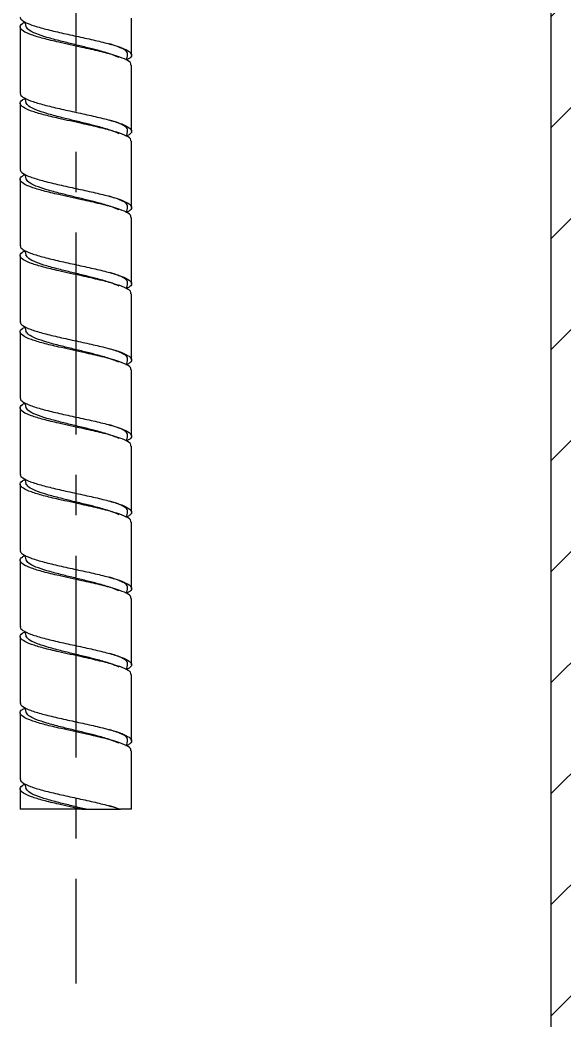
# Model space of a CAD drawing. Header units: millimetres. Extents: x 6110 to 6704, y -2661 to -1821.
# Drawn here: x 6580.77 to 6597.88, y -2402.87 to -2371.43 of the extents above; entities that cross this region are included whole.
import ezdxf

# ---------------------------------------------------------------- set-up
doc = ezdxf.new("R2010")
doc.units = ezdxf.units.MM
doc.header["$LTSCALE"] = 0.1
doc.linetypes.add('CENTERX2', pattern=[101.6, 63.5, -12.7, 12.7, -12.7])
doc.layers.get('0').update_dxf_attribs({"lineweight": 15})
doc.layers.add('CENTER', color=1, linetype='CENTERX2')
doc.layers.add('hatch', color=2, linetype='Continuous')

msp = doc.modelspace()

# ---------------------------------------------------------------- hatches: boundary and pattern name
at = {"layer": 'hatch'}
h = msp.add_hatch(dxfattribs=at)
h.set_pattern_fill('ANSI31', color=256, scale=0.777568)
h.set_pattern_definition([(45, (5809.2703, -2562.4971), (-1.7456907, 1.7456907), [])])
edge = h.paths.add_edge_path()
edge.add_spline(control_points=[(6597.4753, -2327.6311), (6597.5331, -2327.6451), (6597.6353, -2327.6615), (6597.7761, -2327.6615), (6597.8566, -2327.6514), (6597.8936, -2327.6448)], knot_values=[0, 0, 0, 0, 0.4237752, 0.7322165, 1, 1, 1, 1], degree=3, periodic=0)
edge.add_line((6597.5166, -2327.6369), (6597.9333, -2327.6369))
edge.add_arc((6597.7003, -2326.5693), 1.0927, 280.19055, 282.31636, ccw=False)
edge.add_spline(control_points=[(6597.8936, -2327.6448), (6597.8566, -2327.6514), (6597.7761, -2327.6615), (6597.6353, -2327.6615), (6597.5331, -2327.6451), (6597.4753, -2327.6311)], knot_values=[0, 0, 0, 0, 0.2677835, 0.5762248, 1, 1, 1, 1], degree=3, periodic=0)
edge.add_line((6597.4668, -2327.6762), (6597.4668, -2329.6212))
edge.add_line((6597.4668, -2329.6212), (6597.5166, -2329.6212))
edge.add_spline(control_points=[(6597.8936, -2329.6133), (6597.8566, -2329.6067), (6597.7761, -2329.5966), (6597.6353, -2329.5966), (6597.5331, -2329.613), (6597.4753, -2329.627)], knot_values=[0, 0, 0, 0, 0.2677887, 0.5762346, 1, 1, 1, 1], degree=3, periodic=0)
edge.add_line((6600.0995, -2329.4097), (6600.2847, -2329.4097))
edge.add_ellipse((6599.6335, -2328.629), major_axis=(0, -1), ratio=0.6666667, start_angle=218.68219, end_angle=321.31781, ccw=False)
edge.add_line((6598.6491, -2327.6369), (6597.5166, -2327.6369))
edge.add_spline(control_points=[(6597.4753, -2327.6311), (6597.5331, -2327.6451), (6597.6353, -2327.6615), (6597.7761, -2327.6615), (6597.8566, -2327.6514), (6597.8936, -2327.6448)], knot_values=[0, 0, 0, 0, 0.4237752, 0.7322165, 1, 1, 1, 1], degree=3, periodic=0)
edge.add_arc((6597.7003, -2326.5693), 1.0927, 280.19055, 282.31636)
edge.add_line((6597.9333, -2327.6369), (6605.717, -2327.6369))
edge.add_line((6605.717, -2327.6369), (6605.717, -2329.6212))
edge.add_line((6605.717, -2329.6212), (6597.5166, -2329.6212))
edge.add_spline(control_points=[(6597.8936, -2329.6133), (6597.8566, -2329.6067), (6597.7761, -2329.5966), (6597.6353, -2329.5966), (6597.5331, -2329.613), (6597.4753, -2329.627)], knot_values=[0, 0, 0, 0, 0.2677887, 0.5762346, 1, 1, 1, 1], degree=3, periodic=0)
edge.add_line((6597.4753, -2329.627), (6597.4668, -2329.6291))
edge.add_line((6597.4668, -2329.6291), (6597.4668, -2342.6294))
edge.add_line((6597.4668, -2342.6294), (6597.4753, -2342.6314))
edge.add_spline(control_points=[(6597.4753, -2342.6314), (6597.5331, -2342.6454), (6597.6353, -2342.6618), (6597.7761, -2342.6618), (6597.8566, -2342.6518), (6597.8936, -2342.6451)], knot_values=[0, 0, 0, 0, 0.4237752, 0.7322165, 1, 1, 1, 1], degree=3, periodic=0)
edge.add_line((6597.5166, -2342.6372), (6597.9333, -2342.6372))
edge.add_arc((6597.7003, -2341.5697), 1.0927, 280.19055, 282.31636, ccw=False)
edge.add_spline(control_points=[(6597.8936, -2342.6451), (6597.8566, -2342.6518), (6597.7761, -2342.6618), (6597.6353, -2342.6618), (6597.5331, -2342.6454), (6597.4753, -2342.6314)], knot_values=[0, 0, 0, 0, 0.2677835, 0.5762248, 1, 1, 1, 1], degree=3, periodic=0)
edge.add_line((6597.4668, -2342.6765), (6597.4668, -2344.6216))
edge.add_line((6597.4668, -2344.6216), (6597.5166, -2344.6216))
edge.add_spline(control_points=[(6597.8936, -2344.6136), (6597.8566, -2344.607), (6597.7761, -2344.5969), (6597.6353, -2344.5969), (6597.5331, -2344.6133), (6597.4753, -2344.6273)], knot_values=[0, 0, 0, 0, 0.2677887, 0.5762346, 1, 1, 1, 1], degree=3, periodic=0)
edge.add_line((6599.0317, -2344.41), (6599.2169, -2344.41))
edge.add_ellipse((6599.6335, -2343.6294), major_axis=(0, -1), ratio=0.6666667, start_angle=218.68219, end_angle=321.31781, ccw=False)
edge.add_line((6598.6491, -2342.6372), (6597.5166, -2342.6372))
edge.add_spline(control_points=[(6597.4753, -2342.6314), (6597.5331, -2342.6454), (6597.6353, -2342.6618), (6597.7761, -2342.6618), (6597.8566, -2342.6518), (6597.8936, -2342.6451)], knot_values=[0, 0, 0, 0, 0.4237752, 0.7322165, 1, 1, 1, 1], degree=3, periodic=0)
edge.add_arc((6597.7003, -2341.5697), 1.0927, 280.19055, 282.31636)
edge.add_line((6597.9333, -2342.6372), (6605.717, -2342.6372))
edge.add_line((6605.717, -2342.6372), (6605.717, -2344.6216))
edge.add_line((6605.717, -2344.6216), (6597.5166, -2344.6216))
edge.add_spline(control_points=[(6597.8936, -2344.6136), (6597.8566, -2344.607), (6597.7761, -2344.5969), (6597.6353, -2344.5969), (6597.5331, -2344.6133), (6597.4753, -2344.6273)], knot_values=[0, 0, 0, 0, 0.2677887, 0.5762346, 1, 1, 1, 1], degree=3, periodic=0)
edge.add_line((6597.4753, -2344.6273), (6597.4668, -2344.6294))
edge.add_line((6597.4668, -2344.6294), (6597.4668, -2580.4433))
edge.add_line((6597.4668, -2580.4433), (6610.0143, -2580.4433))
edge.add_line((6610.0143, -2580.4433), (6610.0143, -2004.0771))
edge.add_line((6610.0143, -2004.0771), (6597.4668, -2004.0771))
edge.add_line((6597.4668, -2004.0771), (6597.4668, -2327.629))
edge.add_line((6597.4668, -2327.629), (6597.4753, -2327.6311))

# ---------------------------------------------------------------- linework, layer by layer
msp.add_line((6597.4668, -2580.4433), (6597.4668, -2003.4667))
at = {"color": 7, "linetype": 'Continuous'}
msp.add_line((6597.4737, -2459.113), (6597.4737, -2347.1671), dxfattribs=at)
at = {"linetype": 'Continuous', "lineweight": 25}
for p, q in [((6584.2753, -2372.5356), (6584.2753, -2371.3748)), ((6580.7753, -2371.6515), (6580.7753, -2373.7334)), ((6580.9239, -2371.4881), (6580.9535, -2371.6322)), ((6584.1211, -2372.698), (6584.1499, -2372.5559)), ((6584.2753, -2374.9315), (6584.2753, -2372.8495)), ((6580.9239, -2373.8839), (6580.9535, -2374.0281)), ((6580.7753, -2374.0473), (6580.7753, -2376.1293)), ((6584.1211, -2375.0939), (6584.1499, -2374.9517)), ((6584.2753, -2377.3273), (6584.2753, -2375.2453)), ((6580.7753, -2376.4432), (6580.7753, -2378.5251)), ((6580.9239, -2376.2798), (6580.9535, -2376.4239)), ((6584.1211, -2377.4897), (6584.1499, -2377.3476)), ((6584.2753, -2379.7231), (6584.2753, -2377.6411)), ((6580.9239, -2378.6756), (6580.9535, -2378.8197)), ((6580.7753, -2378.839), (6580.7753, -2380.9209)), ((6584.1211, -2379.8855), (6584.1499, -2379.7434)), ((6584.2753, -2382.119), (6584.2753, -2380.037)), ((6580.9239, -2381.0714), (6580.9535, -2381.2156)), ((6580.7753, -2381.2348), (6580.7753, -2383.3168)), ((6584.1211, -2382.2814), (6584.1499, -2382.1392)), ((6584.2753, -2384.5148), (6584.2753, -2382.4328)), ((6580.7753, -2383.6307), (6580.7753, -2385.7126)), ((6580.9239, -2383.4673), (6580.9535, -2383.6114)), ((6584.1211, -2384.6772), (6584.1499, -2384.5351)), ((6584.2753, -2386.9106), (6584.2753, -2384.8286)), ((6580.9239, -2385.8631), (6580.9535, -2386.0072)), ((6580.7753, -2386.0265), (6580.7753, -2388.1084)), ((6584.1211, -2387.073), (6584.1499, -2386.9309)), ((6584.2753, -2389.3065), (6584.2753, -2387.2245)), ((6580.7753, -2388.4223), (6580.7753, -2390.5043)), ((6580.9239, -2388.2589), (6580.9535, -2388.4031)), ((6584.1211, -2389.4689), (6584.1499, -2389.3267)), ((6584.2753, -2391.7023), (6584.2753, -2389.6203)), ((6580.7753, -2390.8182), (6580.7753, -2392.9001)), ((6580.9239, -2390.6548), (6580.9535, -2390.7989)), ((6584.1211, -2391.8647), (6584.1499, -2391.7226)), ((6584.2753, -2394.0981), (6584.2753, -2392.0161)), ((6580.9239, -2393.0506), (6580.9535, -2393.1947)), ((6580.7753, -2393.214), (6580.7753, -2395.2959)), ((6584.1211, -2394.2605), (6584.1499, -2394.1184)), ((6584.2753, -2396.2498), (6584.2753, -2394.412)), ((6580.7753, -2395.6098), (6580.7753, -2396.2498)), ((6580.9239, -2395.4464), (6580.9535, -2395.5906)), ((6582.7134, -2396.2498), (6580.7753, -2396.2498)), ((6584.2753, -2396.2498), (6583.9291, -2396.2498))]:
    msp.add_line(p, q, dxfattribs=at)
for points, knots in [([(6580.7836, -2371.3376), (6580.781, -2371.3429), (6580.7609, -2371.3827), (6580.8521, -2371.4619), (6581.0764, -2371.5742), (6581.4589, -2371.6909), (6581.9374, -2371.8079), (6582.4719, -2371.9254), (6583.011, -2372.0423), (6583.5047, -2372.159), (6583.9065, -2372.2758), (6584.1816, -2372.3931), (6584.294, -2372.5103), (6584.2746, -2372.6075), (6584.1613, -2372.6656), (6584.1238, -2372.6849)], [0, 0, 0, 0, 0.0117503, 0.0888245, 0.1755904, 0.2623424, 0.3491776, 0.436121, 0.5229386, 0.609686, 0.6964622, 0.7833631, 0.8702641, 0.9570398, 1, 1, 1, 1]), ([(6584.2569, -2372.8495), (6584.2573, -2372.8238), (6584.2581, -2372.7591), (6584.0735, -2372.6556), (6583.7443, -2372.5384), (6583.2788, -2372.4168), (6582.6723, -2372.2815), (6582.0366, -2372.1451), (6581.4929, -2372.0142), (6581.1046, -2371.8975), (6580.8463, -2371.7805), (6580.7544, -2371.663), (6580.7847, -2371.5702), (6580.8959, -2371.5164), (6580.9266, -2371.5015)], [0, 0, 0, 0, 0.0573242, 0.1440915, 0.2309688, 0.3178924, 0.4140448, 0.532747, 0.6195137, 0.7062666, 0.7931032, 0.8800473, 0.9668662, 1, 1, 1, 1]), ([(6583.8846, -2372.6121), (6583.7991, -2372.5754), (6583.6228, -2372.4995), (6583.2474, -2372.3922), (6582.8446, -2372.2898), (6582.4427, -2372.1932), (6582.0152, -2372.0881), (6581.6002, -2371.9776), (6581.2522, -2371.8608), (6581.0143, -2371.7453), (6580.9751, -2371.6685), (6580.9559, -2371.6309)], [0, 0, 0, 0, 0.112351, 0.2317004, 0.3268079, 0.427145, 0.5276985, 0.6468283, 0.765939, 0.885167, 1, 1, 1, 1]), ([(6584.144, -2372.556), (6584.1524, -2372.5203), (6584.1701, -2372.4457), (6584.0426, -2372.3577), (6583.9199, -2372.2998), (6583.8013, -2372.2498), (6583.6849, -2372.2136), (6583.5853, -2372.1826)], [0, 0, 0, 0, 0.2867763, 0.5995482, 0.7085261, 0.7507308, 1, 1, 1, 1]), ([(6580.7836, -2373.7334), (6580.781, -2373.7387), (6580.7609, -2373.7786), (6580.8521, -2373.8578), (6581.0764, -2373.97), (6581.4589, -2374.0868), (6581.9374, -2374.2037), (6582.4719, -2374.3212), (6583.011, -2374.4381), (6583.5047, -2374.5548), (6583.9065, -2374.6716), (6584.1816, -2374.7889), (6584.294, -2374.9062), (6584.2746, -2375.0033), (6584.1613, -2375.0615), (6584.1238, -2375.0807)], [0, 0, 0, 0, 0.0117504, 0.0888246, 0.1755904, 0.2623423, 0.3491777, 0.4361211, 0.5229386, 0.6096861, 0.6964623, 0.7833631, 0.870264, 0.9570397, 1, 1, 1, 1]), ([(6584.2569, -2375.2453), (6584.2573, -2375.2196), (6584.2581, -2375.155), (6584.0735, -2375.0514), (6583.7443, -2374.9343), (6583.2788, -2374.8127), (6582.6723, -2374.6773), (6582.0366, -2374.5409), (6581.4929, -2374.4101), (6581.1046, -2374.2933), (6580.8463, -2374.1763), (6580.7544, -2374.0589), (6580.7847, -2373.966), (6580.8959, -2373.9122), (6580.9266, -2373.8974)], [0, 0, 0, 0, 0.0573242, 0.1440915, 0.23096892, 0.31789237, 0.41404484, 0.53274712, 0.61951379, 0.70626658, 0.79310323, 0.88004734, 0.96686621, 1, 1, 1, 1]), ([(6583.8846, -2375.008), (6583.7991, -2374.9712), (6583.6228, -2374.8954), (6583.2474, -2374.788), (6582.8446, -2374.6856), (6582.4427, -2374.589), (6582.0152, -2374.4839), (6581.6002, -2374.3734), (6581.2522, -2374.2567), (6581.0143, -2374.1411), (6580.9751, -2374.0644), (6580.9559, -2374.0267)], [0, 0, 0, 0, 0.112351, 0.2317006, 0.3268079, 0.427145, 0.5276985, 0.6468283, 0.7659393, 0.8851672, 1, 1, 1, 1]), ([(6584.144, -2374.9519), (6584.1524, -2374.9162), (6584.1701, -2374.8416), (6584.0426, -2374.7535), (6583.9199, -2374.6956), (6583.8013, -2374.6456), (6583.6849, -2374.6094), (6583.5853, -2374.5785)], [0, 0, 0, 0, 0.2867759, 0.599548, 0.7085259, 0.7507307, 1, 1, 1, 1]), ([(6580.7836, -2376.1293), (6580.781, -2376.1346), (6580.7609, -2376.1744), (6580.8521, -2376.2536), (6581.0764, -2376.3659), (6581.4589, -2376.4826), (6581.9374, -2376.5996), (6582.4719, -2376.7171), (6583.011, -2376.834), (6583.5047, -2376.9507), (6583.9065, -2377.0674), (6584.1816, -2377.1847), (6584.294, -2377.302), (6584.2746, -2377.3991), (6584.1613, -2377.4573), (6584.1238, -2377.4766)], [0, 0, 0, 0, 0.0117503, 0.0888245, 0.1755904, 0.2623424, 0.3491777, 0.4361211, 0.5229386, 0.609686, 0.6964622, 0.7833631, 0.8702641, 0.9570397, 1, 1, 1, 1]), ([(6584.2569, -2377.6411), (6584.2573, -2377.6154), (6584.2581, -2377.5508), (6584.0735, -2377.4473), (6583.7443, -2377.3301), (6583.2788, -2377.2085), (6582.6723, -2377.0732), (6582.0366, -2376.9368), (6581.4929, -2376.8059), (6581.1046, -2376.6892), (6580.8463, -2376.5722), (6580.7544, -2376.4547), (6580.7847, -2376.3618), (6580.8959, -2376.3081), (6580.9266, -2376.2932)], [0, 0, 0, 0, 0.0573242, 0.1440915, 0.2309688, 0.3178924, 0.4140448, 0.532747, 0.6195137, 0.7062666, 0.7931032, 0.8800473, 0.9668661, 1, 1, 1, 1]), ([(6583.8846, -2377.4038), (6583.7991, -2377.367), (6583.6228, -2377.2912), (6583.2474, -2377.1838), (6582.8446, -2377.0815), (6582.4427, -2376.9849), (6582.0152, -2376.8798), (6581.6002, -2376.7692), (6581.2522, -2376.6525), (6581.0143, -2376.537), (6580.9751, -2376.4602), (6580.9559, -2376.4225)], [0, 0, 0, 0, 0.112351, 0.2317005, 0.3268078, 0.4271449, 0.5276985, 0.6468283, 0.7659391, 0.885167, 1, 1, 1, 1]), ([(6584.144, -2377.3477), (6584.1524, -2377.312), (6584.1701, -2377.2374), (6584.0426, -2377.1493), (6583.9199, -2377.0915), (6583.8013, -2377.0414), (6583.6849, -2377.0053), (6583.5853, -2376.9743)], [0, 0, 0, 0, 0.2867761, 0.5995481, 0.708526, 0.7507308, 1, 1, 1, 1]), ([(6580.7836, -2378.5251), (6580.781, -2378.5304), (6580.7609, -2378.5702), (6580.8521, -2378.6494), (6581.0764, -2378.7617), (6581.4589, -2378.8784), (6581.9374, -2378.9954), (6582.4719, -2379.1129), (6583.011, -2379.2298), (6583.5047, -2379.3465), (6583.9065, -2379.4633), (6584.1816, -2379.5806), (6584.294, -2379.6978), (6584.2746, -2379.795), (6584.1613, -2379.8531), (6584.1238, -2379.8724)], [0, 0, 0, 0, 0.0117503, 0.0888245, 0.1755904, 0.2623424, 0.3491777, 0.4361211, 0.5229386, 0.6096861, 0.6964623, 0.7833631, 0.8702641, 0.9570397, 1, 1, 1, 1]), ([(6584.2569, -2380.037), (6584.2573, -2380.0113), (6584.2581, -2379.9466), (6584.0735, -2379.8431), (6583.7443, -2379.7259), (6583.2788, -2379.6043), (6582.6723, -2379.469), (6582.0366, -2379.3326), (6581.4929, -2379.2017), (6581.1046, -2379.085), (6580.8463, -2378.968), (6580.7544, -2378.8505), (6580.7847, -2378.7577), (6580.8959, -2378.7039), (6580.9266, -2378.689)], [0, 0, 0, 0, 0.0573242, 0.1440915, 0.2309689, 0.3178924, 0.4140448, 0.5327471, 0.6195137, 0.7062666, 0.7931032, 0.8800473, 0.9668662, 1, 1, 1, 1]), ([(6583.8846, -2379.7996), (6583.7991, -2379.7629), (6583.6228, -2379.687), (6583.2474, -2379.5797), (6582.8446, -2379.4773), (6582.4427, -2379.3807), (6582.0152, -2379.2756), (6581.6002, -2379.1651), (6581.2522, -2379.0483), (6581.0143, -2378.9328), (6580.9751, -2378.856), (6580.9559, -2378.8184)], [0, 0, 0, 0, 0.1123511, 0.2317006, 0.3268079, 0.427145, 0.5276986, 0.6468284, 0.7659392, 0.8851672, 1, 1, 1, 1]), ([(6584.144, -2379.7435), (6584.1524, -2379.7078), (6584.1701, -2379.6332), (6584.0426, -2379.5452), (6583.9199, -2379.4873), (6583.8013, -2379.4373), (6583.6849, -2379.4011), (6583.5853, -2379.3701)], [0, 0, 0, 0, 0.2867761, 0.5995481, 0.708526, 0.7507305, 1, 1, 1, 1]), ([(6580.7836, -2380.9209), (6580.781, -2380.9262), (6580.7609, -2380.9661), (6580.8521, -2381.0453), (6581.0764, -2381.1575), (6581.4589, -2381.2743), (6581.9374, -2381.3912), (6582.4719, -2381.5087), (6583.011, -2381.6256), (6583.5047, -2381.7423), (6583.9065, -2381.8591), (6584.1816, -2381.9764), (6584.294, -2382.0937), (6584.2746, -2382.1908), (6584.1613, -2382.249), (6584.1238, -2382.2682)], [0, 0, 0, 0, 0.0117504, 0.0888245, 0.1755904, 0.2623424, 0.3491777, 0.4361211, 0.5229386, 0.6096861, 0.6964623, 0.7833632, 0.8702641, 0.9570397, 1, 1, 1, 1]), ([(6584.2569, -2382.4328), (6584.2573, -2382.4071), (6584.2581, -2382.3425), (6584.0735, -2382.2389), (6583.7443, -2382.1218), (6583.2788, -2382.0002), (6582.6723, -2381.8648), (6582.0366, -2381.7284), (6581.4929, -2381.5976), (6581.1046, -2381.4808), (6580.8463, -2381.3638), (6580.7544, -2381.2464), (6580.7847, -2381.1535), (6580.8959, -2381.0997), (6580.9266, -2381.0849)], [0, 0, 0, 0, 0.0573242, 0.1440914, 0.2309689, 0.3178924, 0.4140448, 0.5327471, 0.6195137, 0.7062666, 0.7931032, 0.8800473, 0.9668662, 1, 1, 1, 1]), ([(6583.8846, -2382.1955), (6583.7991, -2382.1587), (6583.6228, -2382.0829), (6583.2474, -2381.9755), (6582.8446, -2381.8731), (6582.4427, -2381.7765), (6582.0152, -2381.6714), (6581.6002, -2381.5609), (6581.2522, -2381.4442), (6581.0143, -2381.3287), (6580.9751, -2381.2519), (6580.9559, -2381.2142)], [0, 0, 0, 0, 0.112351, 0.2317006, 0.3268078, 0.427145, 0.5276986, 0.6468283, 0.7659392, 0.8851672, 1, 1, 1, 1]), ([(6584.144, -2382.1394), (6584.1524, -2382.1037), (6584.1701, -2382.0291), (6584.0426, -2381.941), (6583.9199, -2381.8831), (6583.8013, -2381.8331), (6583.6849, -2381.7969), (6583.5853, -2381.766)], [0, 0, 0, 0, 0.2867761, 0.5995481, 0.7085258, 0.7507305, 1, 1, 1, 1]), ([(6580.7836, -2383.3168), (6580.781, -2383.3221), (6580.7609, -2383.3619), (6580.8521, -2383.4411), (6581.0764, -2383.5534), (6581.4589, -2383.6701), (6581.9374, -2383.7871), (6582.4719, -2383.9046), (6583.011, -2384.0215), (6583.5047, -2384.1382), (6583.9065, -2384.2549), (6584.1816, -2384.3722), (6584.294, -2384.4895), (6584.2746, -2384.5866), (6584.1613, -2384.6448), (6584.1238, -2384.6641)], [0, 0, 0, 0, 0.01175032, 0.08882448, 0.17559038, 0.26234231, 0.34917769, 0.43612111, 0.52293863, 0.60968605, 0.69646223, 0.78336316, 0.87026413, 0.95703974, 1, 1, 1, 1]), ([(6584.2569, -2384.8286), (6584.2573, -2384.8029), (6584.2581, -2384.7383), (6584.0735, -2384.6348), (6583.7443, -2384.5176), (6583.2788, -2384.396), (6582.6723, -2384.2607), (6582.0366, -2384.1243), (6581.4929, -2383.9934), (6581.1046, -2383.8767), (6580.8463, -2383.7597), (6580.7544, -2383.6422), (6580.7847, -2383.5493), (6580.8959, -2383.4956), (6580.9266, -2383.4807)], [0, 0, 0, 0, 0.0573241, 0.1440914, 0.2309688, 0.3178924, 0.4140448, 0.5327471, 0.6195137, 0.7062666, 0.7931032, 0.8800473, 0.9668661, 1, 1, 1, 1]), ([(6583.8846, -2384.5913), (6583.7991, -2384.5545), (6583.6228, -2384.4787), (6583.2474, -2384.3713), (6582.8446, -2384.269), (6582.4427, -2384.1724), (6582.0152, -2384.0673), (6581.6002, -2383.9567), (6581.2522, -2383.84), (6581.0143, -2383.7245), (6580.9751, -2383.6477), (6580.9559, -2383.61)], [0, 0, 0, 0, 0.112351, 0.2317005, 0.3268078, 0.427145, 0.5276985, 0.6468283, 0.7659392, 0.8851672, 1, 1, 1, 1]), ([(6584.144, -2384.5352), (6584.1524, -2384.4995), (6584.1701, -2384.4249), (6584.0426, -2384.3368), (6583.9199, -2384.279), (6583.8013, -2384.2289), (6583.6849, -2384.1928), (6583.5853, -2384.1618)], [0, 0, 0, 0, 0.28677626, 0.59954797, 0.70852584, 0.75073056, 1, 1, 1, 1]), ([(6580.7836, -2385.7126), (6580.781, -2385.7179), (6580.7609, -2385.7577), (6580.8521, -2385.8369), (6581.0764, -2385.9492), (6581.4589, -2386.0659), (6581.9374, -2386.1829), (6582.4719, -2386.3004), (6583.011, -2386.4173), (6583.5047, -2386.534), (6583.9065, -2386.6508), (6584.1816, -2386.7681), (6584.294, -2386.8853), (6584.2746, -2386.9825), (6584.1613, -2387.0406), (6584.1238, -2387.0599)], [0, 0, 0, 0, 0.0117503, 0.0888245, 0.1755904, 0.2623424, 0.3491777, 0.4361211, 0.5229386, 0.609686, 0.6964622, 0.7833631, 0.8702641, 0.9570397, 1, 1, 1, 1]), ([(6584.2569, -2387.2245), (6584.2573, -2387.1988), (6584.2581, -2387.1341), (6584.0735, -2387.0306), (6583.7443, -2386.9134), (6583.2788, -2386.7918), (6582.6723, -2386.6565), (6582.0366, -2386.5201), (6581.4929, -2386.3892), (6581.1046, -2386.2725), (6580.8463, -2386.1555), (6580.7544, -2386.038), (6580.7847, -2385.9452), (6580.8959, -2385.8914), (6580.9266, -2385.8765)], [0, 0, 0, 0, 0.0573242, 0.1440915, 0.2309688, 0.3178924, 0.4140448, 0.532747, 0.6195137, 0.7062666, 0.7931032, 0.8800473, 0.9668661, 1, 1, 1, 1]), ([(6583.8846, -2386.9871), (6583.7991, -2386.9504), (6583.6228, -2386.8745), (6583.2474, -2386.7672), (6582.8446, -2386.6648), (6582.4427, -2386.5682), (6582.0152, -2386.4631), (6581.6002, -2386.3526), (6581.2522, -2386.2358), (6581.0143, -2386.1203), (6580.9751, -2386.0435), (6580.9559, -2386.0059)], [0, 0, 0, 0, 0.112351, 0.2317005, 0.3268078, 0.4271449, 0.5276985, 0.6468283, 0.7659392, 0.885167, 1, 1, 1, 1]), ([(6584.144, -2386.931), (6584.1524, -2386.8953), (6584.1701, -2386.8207), (6584.0426, -2386.7327), (6583.9199, -2386.6748), (6583.8013, -2386.6248), (6583.6849, -2386.5886), (6583.5853, -2386.5576)], [0, 0, 0, 0, 0.286776, 0.59954797, 0.70852584, 0.75073056, 1, 1, 1, 1]), ([(6580.7836, -2388.1084), (6580.781, -2388.1137), (6580.7609, -2388.1536), (6580.8521, -2388.2328), (6581.0764, -2388.345), (6581.4589, -2388.4618), (6581.9374, -2388.5787), (6582.4719, -2388.6962), (6583.011, -2388.8131), (6583.5047, -2388.9298), (6583.9065, -2389.0466), (6584.1816, -2389.1639), (6584.294, -2389.2812), (6584.2746, -2389.3783), (6584.1613, -2389.4365), (6584.1238, -2389.4557)], [0, 0, 0, 0, 0.0117503, 0.0888245, 0.1755904, 0.2623424, 0.3491777, 0.4361211, 0.5229386, 0.6096861, 0.6964622, 0.7833631, 0.8702641, 0.9570397, 1, 1, 1, 1]), ([(6584.2569, -2389.6203), (6584.2573, -2389.5946), (6584.2581, -2389.53), (6584.0735, -2389.4264), (6583.7443, -2389.3093), (6583.2788, -2389.1877), (6582.6723, -2389.0523), (6582.0366, -2388.9159), (6581.4929, -2388.7851), (6581.1046, -2388.6683), (6580.8463, -2388.5513), (6580.7544, -2388.4339), (6580.7847, -2388.341), (6580.8959, -2388.2872), (6580.9266, -2388.2724)], [0, 0, 0, 0, 0.0573242, 0.14409149, 0.23096884, 0.31789235, 0.41404481, 0.53274703, 0.61951369, 0.7062666, 0.79310318, 0.88004728, 0.96686614, 1, 1, 1, 1]), ([(6583.8846, -2389.383), (6583.7991, -2389.3462), (6583.6228, -2389.2704), (6583.2474, -2389.163), (6582.8446, -2389.0606), (6582.4427, -2388.964), (6582.0152, -2388.8589), (6581.6002, -2388.7484), (6581.2522, -2388.6317), (6581.0143, -2388.5162), (6580.9751, -2388.4394), (6580.9559, -2388.4017)], [0, 0, 0, 0, 0.112351, 0.2317005, 0.3268078, 0.4271449, 0.5276985, 0.6468283, 0.7659391, 0.885167, 1, 1, 1, 1]), ([(6584.144, -2389.3269), (6584.1524, -2389.2912), (6584.1701, -2389.2166), (6584.0426, -2389.1285), (6583.9199, -2389.0706), (6583.8013, -2389.0206), (6583.6849, -2388.9844), (6583.5853, -2388.9535)], [0, 0, 0, 0, 0.2867761, 0.5995481, 0.708526, 0.7507308, 1, 1, 1, 1]), ([(6580.7836, -2390.5043), (6580.781, -2390.5096), (6580.7609, -2390.5494), (6580.8521, -2390.6286), (6581.0764, -2390.7409), (6581.4589, -2390.8576), (6581.9374, -2390.9746), (6582.4719, -2391.0921), (6583.011, -2391.209), (6583.5047, -2391.3257), (6583.9065, -2391.4424), (6584.1816, -2391.5597), (6584.294, -2391.677), (6584.2746, -2391.7741), (6584.1613, -2391.8323), (6584.1238, -2391.8516)], [0, 0, 0, 0, 0.0117504, 0.0888245, 0.1755904, 0.2623424, 0.3491777, 0.4361211, 0.5229386, 0.6096861, 0.6964622, 0.7833631, 0.8702641, 0.9570397, 1, 1, 1, 1]), ([(6584.2569, -2392.0161), (6584.2573, -2391.9904), (6584.2581, -2391.9258), (6584.0735, -2391.8223), (6583.7443, -2391.7051), (6583.2788, -2391.5835), (6582.6723, -2391.4482), (6582.0366, -2391.3118), (6581.4929, -2391.1809), (6581.1046, -2391.0642), (6580.8463, -2390.9472), (6580.7544, -2390.8297), (6580.7847, -2390.7368), (6580.8959, -2390.6831), (6580.9266, -2390.6682)], [0, 0, 0, 0, 0.0573242, 0.1440915, 0.2309688, 0.3178924, 0.4140448, 0.5327471, 0.6195137, 0.7062666, 0.7931032, 0.8800473, 0.9668662, 1, 1, 1, 1]), ([(6583.8846, -2391.7788), (6583.7991, -2391.742), (6583.6228, -2391.6662), (6583.2474, -2391.5588), (6582.8446, -2391.4565), (6582.4427, -2391.3599), (6582.0152, -2391.2548), (6581.6002, -2391.1442), (6581.2522, -2391.0275), (6581.0143, -2390.912), (6580.9751, -2390.8352), (6580.9559, -2390.7975)], [0, 0, 0, 0, 0.112351, 0.2317005, 0.3268079, 0.427145, 0.5276985, 0.6468284, 0.7659392, 0.8851671, 1, 1, 1, 1]), ([(6584.144, -2391.7227), (6584.1524, -2391.687), (6584.1701, -2391.6124), (6584.0426, -2391.5243), (6583.9199, -2391.4665), (6583.8013, -2391.4164), (6583.6849, -2391.3803), (6583.5853, -2391.3493)], [0, 0, 0, 0, 0.2867762, 0.599548, 0.7085259, 0.7507307, 1, 1, 1, 1]), ([(6580.7836, -2392.9001), (6580.781, -2392.9054), (6580.7609, -2392.9453), (6580.8521, -2393.0244), (6581.0764, -2393.1367), (6581.4589, -2393.2534), (6581.9374, -2393.3704), (6582.4719, -2393.4879), (6583.011, -2393.6048), (6583.5047, -2393.7215), (6583.9065, -2393.8383), (6584.1816, -2393.9556), (6584.294, -2394.0728), (6584.2746, -2394.17), (6584.1613, -2394.2281), (6584.1238, -2394.2474)], [0, 0, 0, 0, 0.0117503, 0.0888245, 0.1755904, 0.2623423, 0.3491777, 0.4361211, 0.5229386, 0.609686, 0.6964622, 0.7833631, 0.8702641, 0.9570397, 1, 1, 1, 1]), ([(6584.2569, -2394.412), (6584.2573, -2394.3863), (6584.2581, -2394.3216), (6584.0735, -2394.2181), (6583.7443, -2394.1009), (6583.2788, -2393.9793), (6582.6723, -2393.844), (6582.0366, -2393.7076), (6581.4929, -2393.5767), (6581.1046, -2393.46), (6580.8463, -2393.343), (6580.7544, -2393.2255), (6580.7847, -2393.1327), (6580.8959, -2393.0789), (6580.9266, -2393.064)], [0, 0, 0, 0, 0.0573242, 0.1440915, 0.2309688, 0.3178924, 0.4140448, 0.5327471, 0.6195137, 0.7062666, 0.7931032, 0.8800473, 0.9668662, 1, 1, 1, 1]), ([(6583.8846, -2394.1746), (6583.7991, -2394.1379), (6583.6228, -2394.062), (6583.2474, -2393.9547), (6582.8446, -2393.8523), (6582.4427, -2393.7557), (6582.0152, -2393.6506), (6581.6002, -2393.5401), (6581.2522, -2393.4233), (6581.0143, -2393.3078), (6580.9751, -2393.231), (6580.9559, -2393.1934)], [0, 0, 0, 0, 0.112351, 0.2317005, 0.3268078, 0.427145, 0.5276985, 0.6468283, 0.7659392, 0.8851671, 1, 1, 1, 1]), ([(6584.144, -2394.1185), (6584.1524, -2394.0828), (6584.1701, -2394.0082), (6584.0426, -2393.9202), (6583.9199, -2393.8623), (6583.8013, -2393.8123), (6583.6849, -2393.7761), (6583.5853, -2393.7451)], [0, 0, 0, 0, 0.286776, 0.599548, 0.7085258, 0.7507305, 1, 1, 1, 1]), ([(6580.7836, -2395.2959), (6580.781, -2395.3012), (6580.7609, -2395.3411), (6580.8521, -2395.4203), (6581.0764, -2395.5325), (6581.4589, -2395.6493), (6581.9374, -2395.7662), (6582.4718, -2395.8837), (6583.0112, -2396.0006), (6583.504, -2396.1173), (6583.7919, -2396.2004), (6583.9146, -2396.2446), (6583.9291, -2396.2498)], [0, 0, 0, 0, 0.0165942, 0.1254412, 0.2479752, 0.3704895, 0.4931216, 0.6159063, 0.7385131, 0.8610211, 0.9835696, 1, 1, 1, 1]), ([(6582.7134, -2396.2498), (6582.466, -2396.1962), (6582.0378, -2396.1035), (6581.4926, -2395.9726), (6581.1046, -2395.8558), (6580.8463, -2395.7388), (6580.7545, -2395.6214), (6580.7847, -2395.5285), (6580.8959, -2395.4747), (6580.9266, -2395.4599)], [0, 0, 0, 0, 0.2025791, 0.3506564, 0.4987101, 0.6469068, 0.7952869, 0.9434533, 1, 1, 1, 1]), ([(6582.8476, -2396.2498), (6582.7131, -2396.2171), (6582.4437, -2396.1515), (6582.0148, -2396.0464), (6581.6003, -2395.9359), (6581.2522, -2395.8192), (6581.0143, -2395.7037), (6580.9751, -2395.6269), (6580.9559, -2395.5892)], [0, 0, 0, 0, 0.1490468, 0.2984151, 0.4753776, 0.6523119, 0.8294203, 1, 1, 1, 1]), ([(6582.7134, -2396.2498), (6582.7336, -2396.2498), (6582.7822, -2396.2498), (6582.8235, -2396.2498), (6582.8476, -2396.2498)], [0, 0, 0, 0, 0.4147962, 1, 1, 1, 1]), ([(6582.8476, -2396.2498), (6583.0197, -2396.2498), (6583.3637, -2396.2498), (6583.7062, -2396.2498), (6583.8573, -2396.2498), (6583.8997, -2396.2498)], [0, 0, 0, 0, 0.4183202, 0.8364361, 1, 1, 1, 1]), ([(6583.8997, -2396.2498), (6583.8874, -2396.2445), (6583.802, -2396.2081), (6583.6852, -2396.1719), (6583.5853, -2396.141)], [0, 0, 0, 0, 0.1447975, 1, 1, 1, 1]), ([(6583.8997, -2396.2498), (6583.9104, -2396.2498), (6583.9215, -2396.2498), (6583.9288, -2396.2498), (6583.9291, -2396.2498)], [0, 0, 0, 0, 0.9590574, 1, 1, 1, 1])]:
    msp.add_open_spline(points, degree=3, knots=knots, dxfattribs=at)
at = {"layer": 'CENTER'}
msp.add_line((6582.5263, -2367.956), (6582.5263, -2401.7275), dxfattribs=at)

doc.saveas('drawing.dxf')
